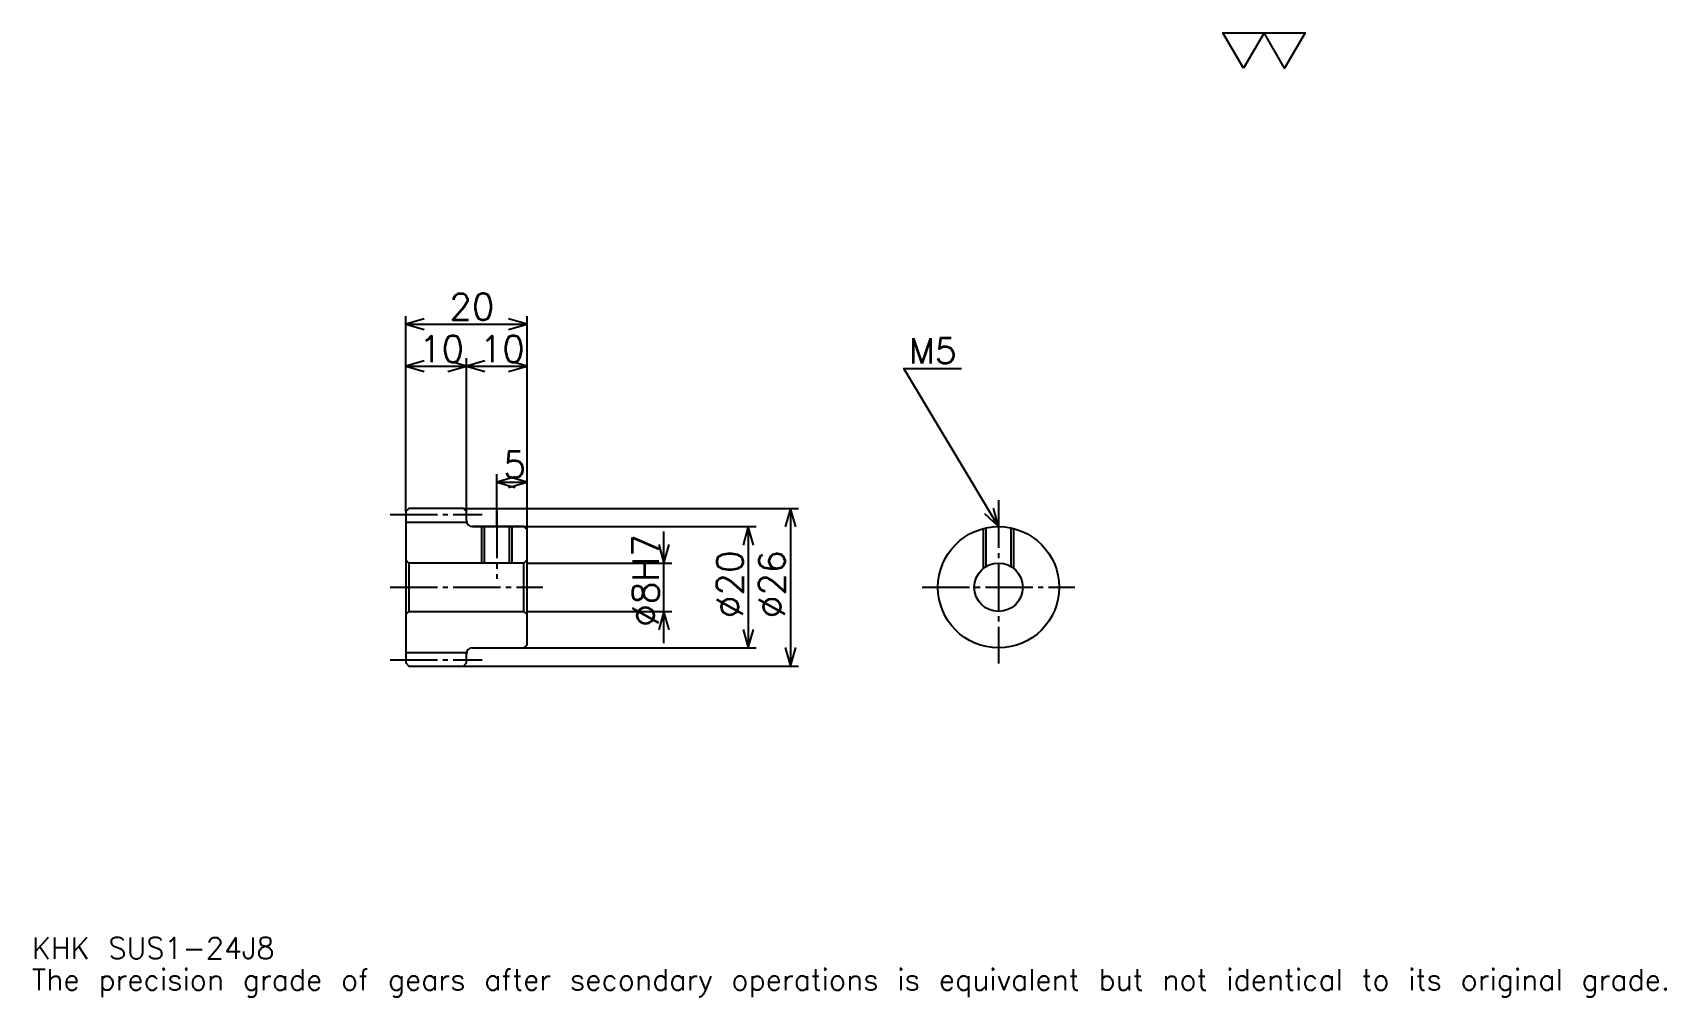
# Model space of a CAD drawing. Extents: x 9 to 278, y 3 to 162.
import ezdxf

# ---------------------------------------------------------------- set-up
doc = ezdxf.new("R2010")
doc.units = 0
doc.linetypes.add('DASHDOT', pattern=[10.434782, 7.826087, -0.869565, 0.869565, -0.869565])
doc.layers.get('0').update_dxf_attribs({"linetype": 'CONTINUOUS'})
doc.layers.add('DASHDOT', color=6, linetype='DASHDOT')
doc.styles.add('KANJI', font='TXT', dxfattribs={"bigfont": 'BIGFONT'})

msp = doc.modelspace()

# ---------------------------------------------------------------- linework, layer by layer
at = {"color": 5}
for p, q in [((70.434784, 83.869568), (70.434784, 115.608704)), ((70.434784, 114.304352), (90.434784, 114.304352)), ((90.434784, 83.869568), (90.434784, 115.608704)), ((80.434784, 83.869568), (80.434784, 108.652176)), ((70.434784, 107.347824), (80.434784, 107.347824)), ((80.434784, 107.347824), (90.434784, 107.347824)), ((85.434784, 83.869568), (85.434784, 89.521744)), ((85.434784, 88.217392), (90.434784, 88.217392)), ((70.434784, 83.369568), (70.434784, 83.869568)), ((79.934784, 83.869568), (90.434784, 83.869568)), ((80.434784, 83.369568), (80.434784, 83.869568)), ((85.434784, 80.869568), (85.434784, 83.869568)), ((90.434784, 83.869568), (135.217392, 83.869568)), ((90.434784, 80.369568), (90.434784, 83.869568)), ((133.91304, 83.869568), (133.91304, 57.869568)), ((81.434784, 80.869568), (90.434784, 80.869568)), ((90.434784, 80.869568), (128.260864, 80.869568)), ((113.04348, 61.652176), (113.04348, 80.08696)), ((126.956528, 80.869568), (126.956528, 60.869568)), ((90.434784, 74.869568), (114.347824, 74.869568)), ((90.434784, 66.869568), (114.347824, 66.869568)), ((81.434784, 60.869568), (90.434784, 60.869568)), ((90.434784, 60.869568), (128.260864, 60.869568)), ((79.934784, 57.869568), (90.434784, 57.869568)), ((90.434784, 57.869568), (135.217392, 57.869568))]:
    msp.add_line(p, q, dxfattribs=at)
at = {"color": 4}
for p, q in [((70.434784, 81.619568), (80.434784, 81.619568)), ((70.934784, 74.869568), (70.934784, 66.869568)), ((89.934784, 74.869568), (90.434784, 75.369568)), ((89.934784, 66.869568), (90.434784, 66.369568)), ((70.434784, 60.119568), (80.434784, 60.119568))]:
    msp.add_line(p, q, dxfattribs=at)
at = {"color": 7}
msp.add_lwpolyline([(208.695648, 156.521744), (205.304337, 162.400009), (218.869568, 162.400009), (215.478256, 156.521744), (212.08696, 162.400009), (208.695648, 156.521744)], dxfattribs=at)
at = {"color": 5}
for points in [[(73.478264, 115.17392), (70.434784, 114.304352), (73.478264, 113.434784)], [(87.391304, 113.434784), (90.434784, 114.304352), (87.391304, 115.17392)], [(73.478264, 108.217392), (70.434784, 107.347824), (73.478264, 106.478264)], [(77.391304, 106.478264), (80.434784, 107.347824), (77.391304, 108.217392)], [(83.478264, 108.217392), (80.434784, 107.347824), (83.478264, 106.478264)], [(87.391304, 106.478264), (90.434784, 107.347824), (87.391304, 108.217392)], [(168.260864, 80.869568), (152.608704, 106.956528), (162.17392, 106.956528)], [(88.478264, 89.08696), (85.434784, 88.217392), (88.478264, 87.347824)], [(87.391304, 87.347824), (90.434784, 88.217392), (87.391304, 89.08696)], [(134.782608, 80.826088), (133.91304, 83.869568), (133.043488, 80.826088)], [(165.949371, 83.031944), (168.260864, 80.869568), (167.440659, 83.92672)], [(127.826088, 77.826088), (126.956528, 80.869568), (126.08696, 77.826088)], [(112.17392, 77.913048), (113.04348, 74.869568), (113.91304, 77.913048)], [(113.91304, 63.826088), (113.04348, 66.869568), (112.17392, 63.826088)], [(126.08696, 63.913048), (126.956528, 60.869568), (127.826088, 63.913048)], [(133.043488, 60.913048), (133.91304, 57.869568), (134.782608, 60.913048)]]:
    msp.add_lwpolyline(points, dxfattribs=at)
at = {"color": 4}
for points in [[(80.434784, 81.869568), (80.434784, 83.369568), (79.934784, 83.869568), (70.934784, 83.869568), (70.434784, 83.369568), (70.434784, 66.369568)], [(81.434784, 60.869568), (89.934784, 60.869568), (90.434784, 61.369568), (90.434784, 80.369568), (89.934784, 80.869568), (81.434784, 80.869568)], [(82.934784, 80.869568), (82.934784, 74.869568)], [(83.369781, 80.869568), (83.369781, 74.869568)], [(87.499786, 80.869568), (87.499786, 74.869568)], [(87.934784, 80.869568), (87.934784, 74.869568)], [(165.760864, 73.992065), (165.760864, 80.552025)], [(166.195862, 74.295319), (166.195862, 80.654037)], [(170.325867, 74.295319), (170.325867, 80.654037)], [(170.760864, 73.992065), (170.760864, 80.552025)], [(70.434784, 66.369568), (70.934784, 66.869568), (89.934784, 66.869568), (89.934784, 74.869568), (70.934784, 74.869568), (70.434784, 75.369568)], [(70.434784, 66.369568), (70.434784, 58.369568), (70.934784, 57.869568), (79.934784, 57.869568), (80.434784, 58.369568), (80.434784, 59.869568)]]:
    msp.add_lwpolyline(points, dxfattribs=at)
for radius in [10, 4]:
    msp.add_circle((168.260864, 70.869568), radius, dxfattribs=at)
for centre, start, end in [((81.434784, 81.869568), 180, 270), ((81.434784, 59.869568), 90, 180)]:
    msp.add_arc(centre, 1, start, end, dxfattribs=at)
at = {"layer": 'DASHDOT', "color": 7}
for p, q in [((168.260864, 85.217392), (168.260864, 58.260872)), ((67.826088, 82.869568), (83.04348, 82.869568)), ((67.826088, 70.869568), (93.04348, 70.869568)), ((155.652176, 70.869568), (180.869568, 70.869568)), ((67.826088, 58.869568), (83.04348, 58.869568))]:
    msp.add_line(p, q, dxfattribs=at)
msp.add_lwpolyline([(85.434784, 83.478264), (85.434784, 72.260872)], dxfattribs=at)

# ---------------------------------------------------------------- texts
at = {"color": 7, "style": 'KANJI'}
for s, height, p in [('20', 4.347826, (77.608696, 115)), ('10', 4.347826, (72.608696, 108.04348)), ('10', 4.347826, (82.608696, 108.04348)), ('M5', 4.173913, (153.478271, 107.826088)), ('5', 4.347826, (86.521744, 88.913048)), ('KHK SUS1-24J8', 3.478261, (8.695652, 9.565217)), ('The precision grade of gears after secondary operations is equivalent but not identical to its original grade.', 3.478261, (8.695652, 4.347826))]:
    msp.add_text(s, height=height, dxfattribs=at).set_placement(p)
for s, p in [('%%c8H7', (112.17392, 64.347832)), ('%%c20', (126.08696, 65.760872)), ('%%c26', (133.043488, 65.760872))]:
    msp.add_text(s, height=4.347826, rotation=90, dxfattribs=at).set_placement(p)

doc.saveas('drawing.dxf')
